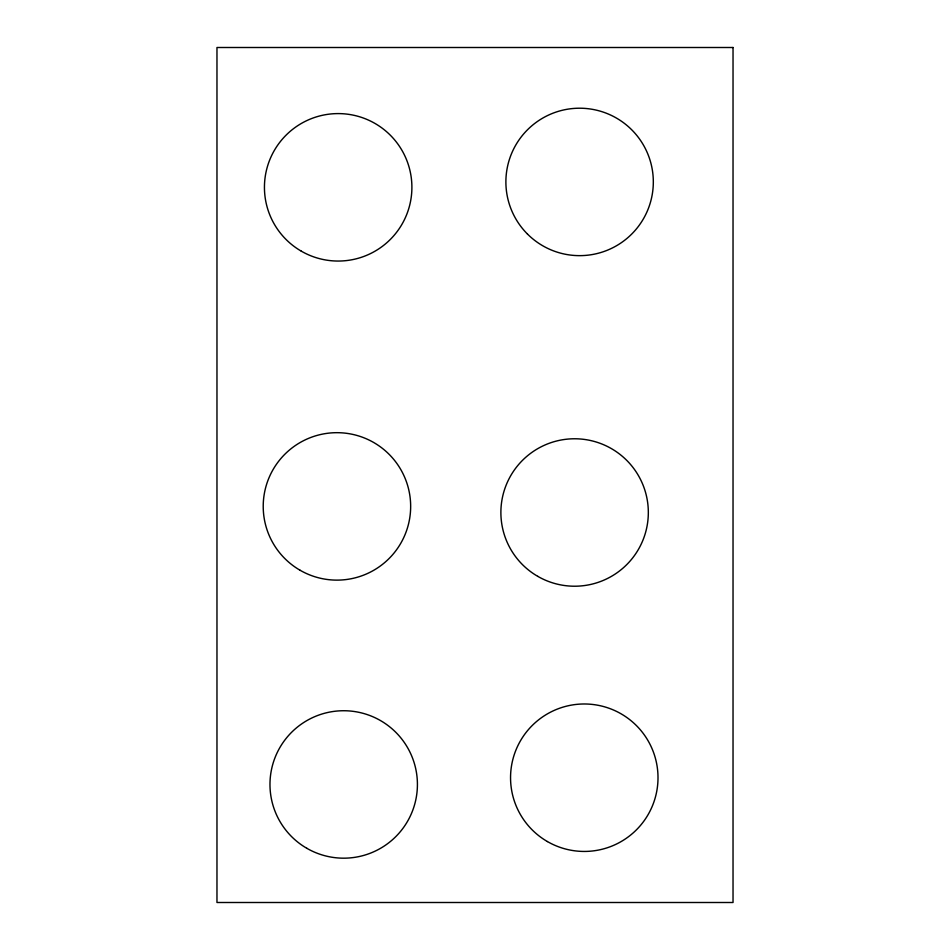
<?xml version="1.0" encoding="UTF-8"?>
<svg xmlns="http://www.w3.org/2000/svg" width="950" height="950" viewBox="0 0 950 950"><rect width="100%" height="100%" fill="white"/><g stroke="black" fill="none" stroke-linecap="round" stroke-linejoin="round"><path stroke-width="1.43" d="M733.032 47.5L216.968 47.5L216.968 902.5L733.032 902.5L733.032 47.5M306.838 848.303A73.72 73.72 0 0 0 417.418 784.451A73.72 73.72 0 0 0 306.838 720.611A73.72 73.72 0 0 0 306.838 848.303M300.081 570.249A73.72 73.72 0 0 0 410.661 506.397A73.72 73.72 0 0 0 300.081 442.558A73.72 73.72 0 0 0 300.081 570.249M301.304 251.168A73.72 73.72 0 0 0 411.896 187.316A73.72 73.72 0 0 0 301.304 123.476A73.72 73.72 0 0 0 301.304 251.168M527.476 234.056A73.72 73.72 0 0 0 650.809 201.008A73.72 73.72 0 0 0 560.524 110.722A73.72 73.72 0 0 0 527.476 234.056M537.747 576.341A73.72 73.72 0 0 0 648.328 512.501A73.72 73.72 0 0 0 537.747 448.649A73.72 73.72 0 0 0 537.747 576.341M547.414 841.557A73.72 73.72 0 0 0 658.006 777.717A73.72 73.72 0 0 0 547.414 713.866A73.72 73.72 0 0 0 547.414 841.557"/></g></svg>
